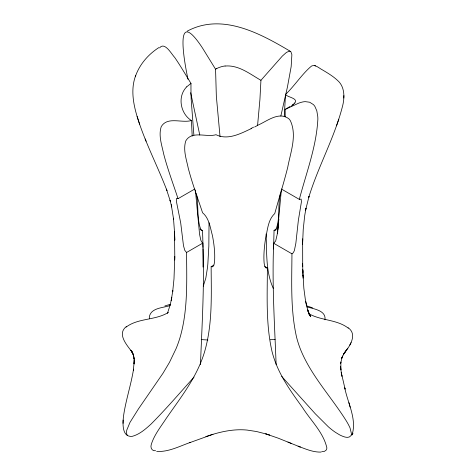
<?xml version="1.0" encoding="UTF-8"?>
<svg xmlns="http://www.w3.org/2000/svg" width="476" height="476" viewBox="0 0 476 476"><rect width="100%" height="100%" fill="white"/><g stroke="black" fill="none" stroke-linecap="round" stroke-linejoin="round"><path stroke-width="0.71" d="M280.364 193.202L280.239 194.666C277.454 205.918 280.656 220.209 275.312 230.616L274.057 230.336L276.449 228.95M281.346 190.097L277.205 234.454L275.669 240.981L273.688 243.272C271.921 283.69 274.61 324.132 276.122 364.515M302.647 263.758L302.7 266.715L302.653 242.028M174.781 256.861L174.519 231.526L174.799 240.178L174.644 234.769M203.014 267.066L203.014 248.769M285.195 116.87L285.183 109.409L290.11 106.434M273.551 248.984L274.057 230.336M174.74 260.051L174.787 256.677L173.99 278.924L172.681 291.806L172.818 290.687L171.199 300.523L171.806 297.226M187.99 79.266C184.801 64.212 173.401 4.915 201.413 46.398A115.061 66.432 60 0 1 202.746 48.439L215.563 69.216L216.342 96.211L220.043 136.701M133.369 355.042L134.119 358.91L133.994 357.518L134.155 363.866L134.321 359.808L133.363 370.34L133.548 369.15C131.168 384.078 126.366 398.495 123.933 413.418C122.832 420.344 120.761 437.438 132.161 436.361C139.593 434.409 145.543 429.072 151.1 424.039C166.041 408.997 179.886 392.902 194.012 377.105M123.129 420.058L123.058 423.354M264.775 266.495L267.381 268.006C267.298 295.852 265.751 324.245 272.046 351.597A68.05 39.288 60 0 0 272.915 354.775A65.016 37.539 60 0 0 276.27 364.42C282.607 380.145 292.704 393.932 302.54 407.599C310.834 420.695 323.359 432.321 326.851 447.791A6.997 4.04 60 0 1 326.322 449.939L324.483 451.349L321.77 451.486M273.688 243.272L291.949 253.815C291.806 281.679 290.36 310.049 296.613 337.407A68.05 39.288 60 0 0 297.97 342.196A65.016 37.539 60 0 0 300.844 350.235C311.572 376.099 331.046 396.692 345.826 420.141A56.674 32.719 60 0 1 347.343 422.676A43.381 25.049 60 0 1 348.093 424.003A35.932 20.748 60 0 1 348.575 424.907L349.479 426.71A19.564 11.293 60 0 1 350.074 428.043L351.419 433.606A6.997 4.04 60 0 1 350.889 435.754C348.402 438.86 343.91 436.819 340.947 435.534A39.841 23.003 60 0 1 339.477 434.79L335.556 432.41A55.008 31.755 60 0 1 333.587 431.03A61.898 35.736 60 0 1 328.345 426.805L315.279 413.781L281.715 376.439M302.736 238.809L302.587 244.146L303.224 229.456L304.688 215.747L305.991 208.179L305.604 210.136L309.043 196.362L308.68 197.629C318.004 166.808 334.152 138.427 342.268 107.207C344.791 98.223 345.177 86.733 337.276 80.176C332.891 76.1 327.708 73.042 322.597 69.984C318.688 68.086 313.904 62.653 309.935 67.413C300.921 75.619 294.311 86.067 285.505 94.492L284.273 116.34M280.84 116.037L287.433 87.037L291.163 66.634L291.877 54.663L290.919 51.807L289.462 51.111L286.451 52.39L282.31 56.103L260.937 80.307L259.938 99.335L257.558 125.682M134.155 363.866L134.208 362.587M200.455 364.616C202.038 324.138 204.591 283.601 202.841 243.081L201.586 241.796L200.777 240.029L199.575 234.347L195.38 189.96M343.773 98.032L343.892 95.569M278.162 225.785L277.544 233.484L277.734 231.36M277.859 229.944L278.799 219.335L278.49 222.34M324.971 319.783C326.334 310.382 313.523 308.936 307.002 306.865M171.408 299.434L170.039 305.574C162.887 307.954 150.928 307.746 149.321 316.927A6.997 4.04 60 0 0 149.571 318.759M170.331 304.45L167.439 313.398M281.375 189.014L299.327 199.379C306.27 172.871 316.421 146.798 317.861 119.202A44.173 25.502 60 0 0 317.843 118.179A38.645 22.312 60 0 0 317.76 116.555L316.808 110.819L314.922 106.499A7.08 4.088 60 0 0 313.369 104.559L309.668 102.233L305.283 101.644A38.157 22.033 60 0 0 304.515 101.697A46.452 26.817 60 0 0 302.331 102.048L301.897 102.15A67.431 38.931 60 0 0 300.6 102.507L299.749 102.786A105.303 60.797 60 0 0 298.458 103.256L285.183 109.409M135.297 76.773C139.337 64.653 148.167 54.46 158.835 47.606M135.696 75.523C130.632 88.762 133.161 103.322 137.112 116.477C144.877 142.015 157.443 165.702 166.951 190.573L166.427 189.145L170.426 201.556L170.057 200.218L171.705 206.953L171.289 204.805L173.615 219.436L173.478 218.216L174.573 232.847M336.514 125.801L338.817 119.208M342.637 355.941L341.56 358.702L342.042 357.446L340.697 363.277L340.852 362.016L340.881 369.917L340.596 366.24L340.703 367.543M344.987 352.085L343.547 354.275L344.987 352.085L344.255 353.168C349.705 346.421 357.785 334.521 348.14 327.744M203.258 286.189L205.828 278.091L207.453 267.774A234.138 135.178 60 0 0 207.851 263.853L208.845 246.116L209.029 222.75M342.137 357.214L344.255 353.204M349.818 345.035L351.104 342.625M352.163 434.463C356.923 418.934 347.712 403.059 344.749 387.863L345.082 389.106L341.232 372.387L341.929 376.26L341.703 375.005M159.537 47.921C164.75 41.287 171.628 54.335 174.71 57.453C180.523 65.855 185.569 74.75 190.989 83.401A317.706 183.427 60 0 0 191.203 99.722L193.875 135.095M344.255 353.168L346.415 350.056M345.63 351.175L347.777 348.17M126.098 327.101C138.272 317.879 155.563 320.515 168.456 312.369M294.745 103.018C298.857 98.223 287.07 97.199 285.505 94.492M186.646 86.87L190.989 83.401M126.307 326.601C116.62 334.128 127.169 345.338 132.239 352.3L130.823 350.181L131.578 351.3M293.519 104.077L292.419 104.893M299.327 199.379L301.135 199.093L301.445 201.729L298.363 220.293L295.852 243.284L294.335 250.715L293.133 252.893L291.949 253.815M215.563 69.216L216.776 68.526M127.223 435.272L126.467 433.142L126.729 430.233L129.978 422.42L138.427 408.943L162.982 373.279L169.468 362.373L176.031 348.747A75.488 43.584 -60 0 0 179.839 338.222C188.074 310.471 186.729 281.09 186.568 252.476L184.801 250.364L183.48 245.652L180.719 223.042L176.632 202.55L176.31 198.897L176.798 198.314L178.042 198.676L194.702 189.055M186.568 252.476L202.841 243.081M155.575 450.712C151.939 451.48 150.101 447.404 151.297 444.417C154.23 434.874 160.686 426.912 166.076 418.654C178.458 400.679 192.185 383.257 200.604 362.932A75.488 43.584 -60 0 0 204.406 352.407C212.653 324.662 211.279 295.269 211.136 266.661L213.849 265.096M257.284 125.456C266.846 121.481 278.615 111.092 288.801 118.744A7.08 4.088 60 0 1 290.348 120.684C297.262 135.44 290.509 152.338 287.718 167.362C283.845 182.885 278.966 198.129 274.759 213.563C267.798 219.906 267.524 230.539 265.447 239.172C264.329 247.074 263.466 255.112 264.132 263.097C264.495 264.823 264.704 268.839 267.381 268.006M187.205 31.166C221.84 12.501 260.176 33.391 290.259 51.283M251.59 128.455C240.802 133.518 227.831 140.575 215.997 134.714C206.394 137.624 192.012 130.299 185.795 140.872C182.885 149.827 186.437 159.365 188.252 168.195C192.197 183.314 197.695 197.951 202.58 212.772C209.208 218.204 210.243 227.736 212.427 235.549C214.093 244.2 215.182 253.077 214.533 261.895C214.242 263.656 213.867 267.911 211.136 266.661M190.299 442.436C179.44 446.25 168.498 452.17 156.681 451.427M189.573 442.722L212.98 434.296L209.291 435.445M209.672 435.326L205.929 436.569L206.364 436.427M202.99 247.431L202.931 244.099A600.861 346.909 60 0 0 202.484 230.533L201.378 230.693C196.35 219.644 198.914 205.715 196.415 193.857M164.892 305.949L170.343 304.283M212.659 434.398C223.774 431.054 235.459 428.918 247.098 430.072L256.629 431.542L266.262 434.023M192.203 136.1L191.423 120.529C181.82 123.433 167.451 116.114 161.221 126.687C158.318 135.642 161.87 145.18 163.685 154.01C167.635 169.159 173.151 183.825 178.042 198.676M321.157 452.081C313.107 452.378 305.497 448.945 298.101 446.185L300.255 447.035L278.103 438.128L265.739 433.862L269.487 435.04L268.916 434.856M225.124 66.039C238.672 64.819 249.858 74 260.937 80.307M270.243 339.733L275.134 339.459M201.241 339.59L207.893 340.001M306.538 305.753L312.571 307.865M287.956 442.055L291.133 443.37M308.454 313.47C320.776 320.794 336.841 319.265 348.265 328.131M199.872 229.027L202.484 230.533M191.423 120.529C181.13 114.175 177.56 98.544 185.051 88.756A30.47 24.633 47.1 0 1 186.646 86.87M314.832 65.468L315.487 65.991M308.829 313.672L310.483 316.112L309.263 314.291M131.501 351.187L132.828 353.448L131.459 351.002L132.173 352.276M308.865 313.5L310.614 316.742L308.061 311.25L309.477 314.785L307.68 309.912L308.93 313.535L306.907 306.943L305.324 299.404L303.849 288.295L302.754 269.803L302.998 276.139M132.132 352.192L133.827 356.47L132.869 353.49L133.339 354.941M273.266 288.331C265.543 271.433 266.911 252.107 266.09 233.984M145.168 138.968L146.09 141.211M137.112 116.477L139.605 124.176M348.908 402.66L350.14 407.164M199.777 135.029L190.668 92.713M305.687 301.475L306.49 305.33L306.264 304.235M341.459 373.636L340.78 368.614M302.962 275.342L303.087 278.145M302.754 269.803L302.855 272.504L302.647 263.871M216.782 68.538A32.463 26.245 45.7 0 1 219.4 67.378L221.346 66.735A29.934 24.27 47 0 1 225.106 65.974M294.941 102.959A29.161 4.825 -20.2 0 1 293.769 104.006M293.514 104.47A29.911 3.558 -24.9 0 1 291.336 105.999M257.695 125.355A31.285 3.415 -25.5 0 1 254.636 126.997M253.601 127.151A30.357 3.261 -25.5 0 1 251.054 128.46M352.877 433.154L351.907 434.939L352.877 433.154"/></g></svg>
